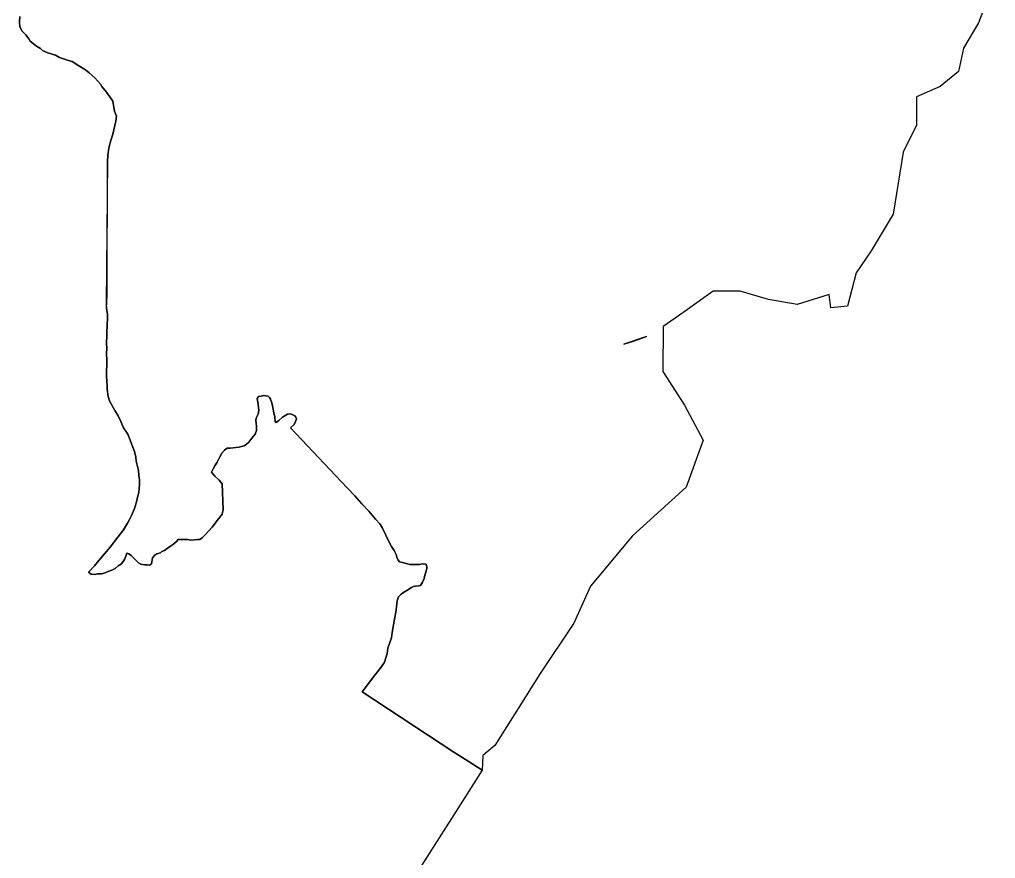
# Model space of a CAD drawing. Header units: inches. Extents: x 33.9 to 41.9, y -4.8 to 5.4.
# Drawn here: x 39.5626 to 39.7431, y -4.173 to -4.0179 of the extents above; entities that cross this region are included whole.
import ezdxf

# ---------------------------------------------------------------- set-up
doc = ezdxf.new("R2010")
doc.units = ezdxf.units.IN
doc.header["$MEASUREMENT"] = 0
doc.layers.add('Counties', color=7, linetype='Continuous')

msp = doc.modelspace()

# ---------------------------------------------------------------- linework, layer by layer
at = {"layer": 'Counties'}
for points in [[(39.74314, -4.01014), (39.74003, -4.01851), (39.73724, -4.02316), (39.73631, -4.0275), (39.73289, -4.03029), (39.72854, -4.03215), (39.72854, -4.03742), (39.72605, -4.04238), (39.72419, -4.05384), (39.72015, -4.06066), (39.71735, -4.06469), (39.7158, -4.07089), (39.71269, -4.0712), (39.71238, -4.06872), (39.70647, -4.07058), (39.70119, -4.06965), (39.69591, -4.0681), (39.69093, -4.0681), (39.68534, -4.07213), (39.6817, -4.07467), (39.68161, -4.08298), (39.68565, -4.08918), (39.68907, -4.09569), (39.68596, -4.10437), (39.67602, -4.11336), (39.66825, -4.12266), (39.66514, -4.12948), (39.65892, -4.13878), (39.65489, -4.14529), (39.65053, -4.15211), (39.64836, -4.15397), (39.64821, -4.1567), (39.6456, -4.15503), (39.64297, -4.15338), (39.62599, -4.14219), (39.62833, -4.13913), (39.62955, -4.13761), (39.63013, -4.13671), (39.63061, -4.13509), (39.63077, -4.13411), (39.63141, -4.13223), (39.63157, -4.13121), (39.63199, -4.12876), (39.63221, -4.12746), (39.63234, -4.1265), (39.6325, -4.12539), (39.63276, -4.12463), (39.63321, -4.12412), (39.63365, -4.12383), (39.63426, -4.12345), (39.63513, -4.12291), (39.63551, -4.12272), (39.6359, -4.12265), (39.63651, -4.12259), (39.6368, -4.12256), (39.63718, -4.12195), (39.63747, -4.12125), (39.6376, -4.12065), (39.63776, -4.12008), (39.63798, -4.11938), (39.63798, -4.11915), (39.63785, -4.11858), (39.63715, -4.11855), (39.63664, -4.11864), (39.63622, -4.11864), (39.63596, -4.11868), (39.63539, -4.11868), (39.63484, -4.11868), (39.63439, -4.11855), (39.63414, -4.11849), (39.63324, -4.11823), (39.63289, -4.11814), (39.63266, -4.11785), (39.63244, -4.11728), (39.63228, -4.11683), (39.63193, -4.11607), (39.63141, -4.1153), (39.631, -4.11451), (39.62972, -4.11184), (39.62927, -4.11114), (39.6285, -4.11025), (39.62725, -4.10878), (39.62594, -4.10745), (39.62466, -4.10598), (39.62328, -4.10455), (39.62212, -4.10328), (39.61277, -4.09335), (39.61341, -4.09275), (39.6137, -4.09221), (39.61389, -4.0917), (39.61376, -4.09141), (39.61357, -4.09113), (39.61319, -4.091), (39.61274, -4.09078), (39.61219, -4.09084), (39.61158, -4.09122), (39.6112, -4.09148), (39.61059, -4.09205), (39.61011, -4.0924), (39.60992, -4.09224), (39.60989, -4.09141), (39.60969, -4.09059), (39.6095, -4.0896), (39.60931, -4.08877), (39.60905, -4.08807), (39.60889, -4.08776), (39.60861, -4.08753), (39.60822, -4.08747), (39.60784, -4.0874), (39.60736, -4.0875), (39.60681, -4.08756), (39.60659, -4.08798), (39.60678, -4.08903), (39.60687, -4.08966), (39.60691, -4.09004), (39.60687, -4.09062), (39.60668, -4.09109), (39.60642, -4.09157), (39.60633, -4.09202), (39.60642, -4.09249), (39.60646, -4.09307), (39.60649, -4.09389), (39.6062, -4.09456), (39.60562, -4.09526), (39.60508, -4.09606), (39.6046, -4.09641), (39.60418, -4.09669), (39.6037, -4.09685), (39.60328, -4.09695), (39.60264, -4.09701), (39.60216, -4.09708), (39.60162, -4.09711), (39.60107, -4.09717), (39.60053, -4.09749), (39.60005, -4.09809), (39.59963, -4.09886), (39.59918, -4.09975), (39.59879, -4.10042), (39.59838, -4.10108), (39.59815, -4.10156), (39.59876, -4.10232), (39.59956, -4.10306), (39.60011, -4.10372), (39.6003, -4.1085), (39.60011, -4.10932), (39.59943, -4.11021), (39.59828, -4.11174), (39.597, -4.11317), (39.59642, -4.11371), (39.59597, -4.11406), (39.59555, -4.11406), (39.59433, -4.11413), (39.59369, -4.11406), (39.59244, -4.114), (39.59199, -4.11406), (39.59167, -4.11438), (39.59116, -4.11483), (39.59052, -4.1153), (39.59001, -4.11562), (39.58943, -4.11607), (39.58898, -4.11626), (39.58869, -4.11648), (39.58805, -4.11667), (39.58767, -4.11693), (39.58725, -4.11744), (39.58715, -4.11782), (39.58706, -4.11855), (39.5867, -4.11877), (39.58626, -4.11874), (39.58574, -4.11871), (39.58507, -4.11858), (39.58465, -4.11836), (39.58424, -4.11794), (39.58363, -4.11737), (39.58331, -4.11699), (39.58286, -4.11667), (39.58248, -4.11654), (39.58231, -4.11712), (39.58203, -4.11772), (39.58148, -4.11855), (39.58091, -4.1189), (39.58033, -4.11938), (39.57972, -4.11973), (39.57914, -4.11989), (39.57847, -4.1202), (39.57783, -4.12039), (39.57709, -4.12039), (39.57661, -4.12049), (39.57591, -4.12043), (39.57539, -4.12008), (39.57648, -4.11887), (39.57732, -4.11794), (39.57837, -4.11667), (39.57943, -4.11543), (39.58084, -4.11359), (39.5819, -4.11225), (39.58261, -4.11104), (39.58296, -4.11034), (39.58334, -4.10961), (39.58392, -4.10831), (39.58427, -4.10706), (39.58453, -4.10595), (39.58472, -4.10531), (39.58485, -4.10388), (39.58482, -4.10299), (39.58469, -4.1022), (39.58463, -4.10127), (39.58424, -4.09956), (39.58418, -4.09879), (39.58389, -4.09778), (39.58316, -4.09583), (39.58274, -4.09469), (39.58245, -4.09418), (39.58188, -4.09339), (39.5814, -4.09218), (39.58082, -4.09106), (39.58027, -4.09017), (39.57967, -4.08906), (39.57931, -4.08839), (39.57903, -4.0876), (39.57887, -4.08626), (39.57883, -4.08559), (39.57877, -4.08467), (39.57874, -4.0839), (39.57871, -4.0827), (39.5788, -4.08184), (39.57877, -4.08076), (39.57871, -4.07974), (39.5788, -4.07846), (39.57874, -4.07799), (39.57887, -4.07414), (39.57893, -4.07328), (39.5789, -4.07242), (39.57874, -4.07128), (39.57887, -4.06883), (39.57891, -4.04388), (39.57901, -4.04245), (39.5792, -4.04134), (39.57952, -4.04023), (39.57988, -4.03905), (39.58048, -4.0367), (39.58055, -4.03574), (39.5802, -4.03485), (39.57997, -4.03342), (39.57988, -4.03297), (39.57936, -4.03218), (39.57872, -4.03129), (39.57789, -4.03027), (39.57767, -4.02989), (39.57655, -4.02865), (39.57555, -4.02776), (39.57485, -4.02718), (39.57363, -4.02645), (39.57235, -4.02565), (39.57171, -4.02546), (39.57004, -4.02492), (39.5693, -4.02448), (39.56786, -4.02403), (39.56687, -4.02359), (39.56655, -4.02321), (39.56575, -4.02282), (39.56463, -4.02187), (39.56437, -4.02142), (39.56379, -4.02069), (39.56315, -4.02002), (39.5627, -4.01923), (39.56264, -4.01837), (39.5627, -4.01729)], [(39.74314, -4.01014), (39.74003, -4.01851), (39.73724, -4.02316), (39.73631, -4.0275), (39.73289, -4.03029), (39.72854, -4.03215), (39.72854, -4.03742), (39.72605, -4.04238), (39.72419, -4.05384), (39.72015, -4.06066), (39.71735, -4.06469), (39.7158, -4.07089), (39.71269, -4.0712), (39.71238, -4.06872), (39.70647, -4.07058), (39.70119, -4.06965), (39.69591, -4.0681), (39.69093, -4.0681), (39.68534, -4.07213), (39.6817, -4.07467), (39.68161, -4.08298), (39.68565, -4.08918), (39.68907, -4.09569), (39.68596, -4.10437), (39.67602, -4.11336), (39.66825, -4.12266), (39.66514, -4.12948), (39.65892, -4.13878), (39.65489, -4.14529), (39.65053, -4.15211), (39.64836, -4.15397), (39.64821, -4.1567), (39.6456, -4.15503), (39.64297, -4.15338), (39.62599, -4.14219), (39.62833, -4.13913), (39.62955, -4.13761), (39.63013, -4.13671), (39.63061, -4.13509), (39.63077, -4.13411), (39.63141, -4.13223), (39.63157, -4.13121), (39.63199, -4.12876), (39.63221, -4.12746), (39.63234, -4.1265), (39.6325, -4.12539), (39.63276, -4.12463), (39.63321, -4.12412), (39.63365, -4.12383), (39.63426, -4.12345), (39.63513, -4.12291), (39.63551, -4.12272), (39.6359, -4.12265), (39.63651, -4.12259), (39.6368, -4.12256), (39.63718, -4.12195), (39.63747, -4.12125), (39.6376, -4.12065), (39.63776, -4.12008), (39.63798, -4.11938), (39.63798, -4.11915), (39.63785, -4.11858), (39.63715, -4.11855), (39.63664, -4.11864), (39.63622, -4.11864), (39.63596, -4.11868), (39.63539, -4.11868), (39.63484, -4.11868), (39.63439, -4.11855), (39.63414, -4.11849), (39.63324, -4.11823), (39.63289, -4.11814), (39.63266, -4.11785), (39.63244, -4.11728), (39.63228, -4.11683), (39.63193, -4.11607), (39.63141, -4.1153), (39.631, -4.11451), (39.62972, -4.11184), (39.62927, -4.11114), (39.6285, -4.11025), (39.62725, -4.10878), (39.62594, -4.10745), (39.62466, -4.10598), (39.62328, -4.10455), (39.62212, -4.10328), (39.61277, -4.09335), (39.61341, -4.09275), (39.6137, -4.09221), (39.61389, -4.0917), (39.61376, -4.09141), (39.61357, -4.09113), (39.61319, -4.091), (39.61274, -4.09078), (39.61219, -4.09084), (39.61158, -4.09122), (39.6112, -4.09148), (39.61059, -4.09205), (39.61011, -4.0924), (39.60992, -4.09224), (39.60989, -4.09141), (39.60969, -4.09059), (39.6095, -4.0896), (39.60931, -4.08877), (39.60905, -4.08807), (39.60889, -4.08776), (39.60861, -4.08753), (39.60822, -4.08747), (39.60784, -4.0874), (39.60736, -4.0875), (39.60681, -4.08756), (39.60659, -4.08798), (39.60678, -4.08903), (39.60687, -4.08966), (39.60691, -4.09004), (39.60687, -4.09062), (39.60668, -4.09109), (39.60642, -4.09157), (39.60633, -4.09202), (39.60642, -4.09249), (39.60646, -4.09307), (39.60649, -4.09389), (39.6062, -4.09456), (39.60562, -4.09526), (39.60508, -4.09606), (39.6046, -4.09641), (39.60418, -4.09669), (39.6037, -4.09685), (39.60328, -4.09695), (39.60264, -4.09701), (39.60216, -4.09708), (39.60162, -4.09711), (39.60107, -4.09717), (39.60053, -4.09749), (39.60005, -4.09809), (39.59963, -4.09886), (39.59918, -4.09975), (39.59879, -4.10042), (39.59838, -4.10108), (39.59815, -4.10156), (39.59876, -4.10232), (39.59956, -4.10306), (39.60011, -4.10372), (39.6003, -4.1085), (39.60011, -4.10932), (39.59943, -4.11021), (39.59828, -4.11174), (39.597, -4.11317), (39.59642, -4.11371), (39.59597, -4.11406), (39.59555, -4.11406), (39.59433, -4.11413), (39.59369, -4.11406), (39.59244, -4.114), (39.59199, -4.11406), (39.59167, -4.11438), (39.59116, -4.11483), (39.59052, -4.1153), (39.59001, -4.11562), (39.58943, -4.11607), (39.58898, -4.11626), (39.58869, -4.11648), (39.58805, -4.11667), (39.58767, -4.11693), (39.58725, -4.11744), (39.58715, -4.11782), (39.58706, -4.11855), (39.5867, -4.11877), (39.58626, -4.11874), (39.58574, -4.11871), (39.58507, -4.11858), (39.58465, -4.11836), (39.58424, -4.11794), (39.58363, -4.11737), (39.58331, -4.11699), (39.58286, -4.11667), (39.58248, -4.11654), (39.58231, -4.11712), (39.58203, -4.11772), (39.58148, -4.11855), (39.58091, -4.1189), (39.58033, -4.11938), (39.57972, -4.11973), (39.57914, -4.11989), (39.57847, -4.1202), (39.57783, -4.12039), (39.57709, -4.12039), (39.57661, -4.12049), (39.57591, -4.12043), (39.57539, -4.12008), (39.57648, -4.11887), (39.57732, -4.11794), (39.57837, -4.11667), (39.57943, -4.11543), (39.58084, -4.11359), (39.5819, -4.11225), (39.58261, -4.11104), (39.58296, -4.11034), (39.58334, -4.10961), (39.58392, -4.10831), (39.58427, -4.10706), (39.58453, -4.10595), (39.58472, -4.10531), (39.58485, -4.10388), (39.58482, -4.10299), (39.58469, -4.1022), (39.58463, -4.10127), (39.58424, -4.09956), (39.58418, -4.09879), (39.58389, -4.09778), (39.58316, -4.09583), (39.58274, -4.09469), (39.58245, -4.09418), (39.58188, -4.09339), (39.5814, -4.09218), (39.58082, -4.09106), (39.58027, -4.09017), (39.57967, -4.08906), (39.57931, -4.08839), (39.57903, -4.0876), (39.57887, -4.08626), (39.57883, -4.08559), (39.57877, -4.08467), (39.57874, -4.0839), (39.57871, -4.0827), (39.5788, -4.08184), (39.57877, -4.08076), (39.57871, -4.07974), (39.5788, -4.07846), (39.57874, -4.07799), (39.57887, -4.07414), (39.57893, -4.07328), (39.5789, -4.07242), (39.57874, -4.07128), (39.57887, -4.06883), (39.57891, -4.04388), (39.57901, -4.04245), (39.5792, -4.04134), (39.57952, -4.04023), (39.57988, -4.03905), (39.58048, -4.0367), (39.58055, -4.03574), (39.5802, -4.03485), (39.57997, -4.03342), (39.57988, -4.03297), (39.57936, -4.03218), (39.57872, -4.03129), (39.57789, -4.03027), (39.57767, -4.02989), (39.57655, -4.02865), (39.57555, -4.02776), (39.57485, -4.02718), (39.57363, -4.02645), (39.57235, -4.02565), (39.57171, -4.02546), (39.57004, -4.02492), (39.5693, -4.02448), (39.56786, -4.02403), (39.56687, -4.02359), (39.56655, -4.02321), (39.56575, -4.02282), (39.56463, -4.02187), (39.56437, -4.02142), (39.56379, -4.02069), (39.56315, -4.02002), (39.5627, -4.01923), (39.56264, -4.01837), (39.5627, -4.01729)], [(39.5627, -4.01729), (39.56264, -4.01837), (39.5627, -4.01923), (39.56315, -4.02002), (39.56379, -4.02069), (39.56437, -4.02142), (39.56463, -4.02187), (39.56575, -4.02282), (39.56655, -4.02321), (39.56687, -4.02359), (39.56786, -4.02403), (39.5693, -4.02448), (39.57004, -4.02492), (39.57171, -4.02546), (39.57235, -4.02565), (39.57363, -4.02645), (39.57485, -4.02718), (39.57555, -4.02776), (39.57655, -4.02865), (39.57767, -4.02989), (39.57789, -4.03027), (39.57872, -4.03129), (39.57936, -4.03218), (39.57988, -4.03297), (39.57997, -4.03342), (39.5802, -4.03485), (39.58055, -4.03574), (39.58048, -4.0367), (39.57988, -4.03905), (39.57952, -4.04023), (39.5792, -4.04134), (39.57901, -4.04245), (39.57891, -4.04388), (39.57869, -4.07054), (39.57874, -4.07128), (39.5789, -4.07242), (39.57893, -4.07328), (39.57887, -4.07414), (39.57874, -4.07799), (39.5788, -4.07846), (39.57871, -4.07974), (39.57877, -4.08076), (39.5788, -4.08184), (39.57871, -4.0827), (39.57874, -4.0839), (39.57877, -4.08467), (39.57883, -4.08559), (39.57887, -4.08626), (39.57903, -4.0876), (39.57931, -4.08839), (39.57967, -4.08906), (39.58027, -4.09017), (39.58082, -4.09106), (39.5814, -4.09218), (39.58188, -4.09339), (39.58245, -4.09418), (39.58274, -4.09469), (39.58316, -4.09583), (39.58389, -4.09778), (39.58418, -4.09879), (39.58424, -4.09956), (39.58463, -4.10127), (39.58469, -4.1022), (39.58482, -4.10299), (39.58485, -4.10388), (39.58472, -4.10531), (39.58453, -4.10595), (39.58427, -4.10706), (39.58392, -4.10831), (39.58334, -4.10961), (39.58296, -4.11034), (39.58261, -4.11104), (39.5819, -4.11225), (39.58084, -4.11359), (39.57943, -4.11543), (39.57837, -4.11667), (39.57732, -4.11794), (39.57648, -4.11887), (39.57539, -4.12008), (39.57591, -4.12043), (39.57661, -4.12049), (39.57709, -4.12039), (39.57783, -4.12039), (39.57847, -4.1202), (39.57914, -4.11989), (39.57972, -4.11973), (39.58033, -4.11938), (39.58091, -4.1189), (39.58148, -4.11855), (39.58203, -4.11772), (39.58231, -4.11712), (39.58248, -4.11654), (39.58286, -4.11667), (39.58331, -4.11699), (39.58363, -4.11737), (39.58424, -4.11794), (39.58465, -4.11836), (39.58507, -4.11858), (39.58574, -4.11871), (39.58626, -4.11874), (39.5867, -4.11877), (39.58706, -4.11855), (39.58715, -4.11782), (39.58725, -4.11744), (39.58767, -4.11693), (39.58805, -4.11667), (39.58869, -4.11648), (39.58898, -4.11626), (39.58943, -4.11607), (39.59001, -4.11562), (39.59052, -4.1153), (39.59116, -4.11483), (39.59167, -4.11438), (39.59199, -4.11406), (39.59244, -4.114), (39.59369, -4.11406), (39.59433, -4.11413), (39.59555, -4.11406), (39.59597, -4.11406), (39.59642, -4.11371), (39.597, -4.11317), (39.59828, -4.11174), (39.59943, -4.11021), (39.60011, -4.10932), (39.6003, -4.1085), (39.60011, -4.10372), (39.59956, -4.10306), (39.59876, -4.10232), (39.59815, -4.10156), (39.59838, -4.10108), (39.59879, -4.10042), (39.59918, -4.09975), (39.59963, -4.09886), (39.60005, -4.09809), (39.60053, -4.09749), (39.60107, -4.09717), (39.60162, -4.09711), (39.60216, -4.09708), (39.60264, -4.09701), (39.60328, -4.09695), (39.6037, -4.09685), (39.60418, -4.09669), (39.6046, -4.09641), (39.60508, -4.09606), (39.60562, -4.09526), (39.6062, -4.09456), (39.60649, -4.09389), (39.60646, -4.09307), (39.60642, -4.09249), (39.60633, -4.09202), (39.60642, -4.09157), (39.60668, -4.09109), (39.60687, -4.09062), (39.60691, -4.09004), (39.60687, -4.08966), (39.60678, -4.08903), (39.60659, -4.08798), (39.60681, -4.08756), (39.60736, -4.0875), (39.60784, -4.0874), (39.60822, -4.08747), (39.60861, -4.08753), (39.60889, -4.08776), (39.60905, -4.08807), (39.60931, -4.08877), (39.6095, -4.0896), (39.60969, -4.09059), (39.60989, -4.09141), (39.60992, -4.09224), (39.61011, -4.0924), (39.61059, -4.09205), (39.6112, -4.09148), (39.61158, -4.09122), (39.61219, -4.09084), (39.61274, -4.09078), (39.61319, -4.091), (39.61357, -4.09113), (39.61376, -4.09141), (39.61389, -4.0917), (39.6137, -4.09221), (39.61341, -4.09275), (39.61277, -4.09335), (39.62212, -4.10328), (39.62328, -4.10455), (39.62466, -4.10598), (39.62594, -4.10745), (39.62725, -4.10878), (39.6285, -4.11025), (39.62927, -4.11114), (39.62972, -4.11184), (39.631, -4.11451), (39.63141, -4.1153), (39.63193, -4.11607), (39.63228, -4.11683), (39.63244, -4.11728), (39.63266, -4.11785), (39.63289, -4.11814), (39.63324, -4.11823), (39.63414, -4.11849), (39.63439, -4.11855), (39.63484, -4.11868), (39.63539, -4.11868), (39.63596, -4.11868), (39.63622, -4.11864), (39.63664, -4.11864), (39.63715, -4.11855), (39.63785, -4.11858), (39.63798, -4.11915), (39.63798, -4.11938), (39.63776, -4.12008), (39.6376, -4.12065), (39.63747, -4.12125), (39.63718, -4.12195), (39.6368, -4.12256), (39.63651, -4.12259), (39.6359, -4.12265), (39.63551, -4.12272), (39.63513, -4.12291), (39.63426, -4.12345), (39.63365, -4.12383), (39.63321, -4.12412), (39.63276, -4.12463), (39.6325, -4.12539), (39.63234, -4.1265), (39.63221, -4.12746), (39.63199, -4.12876), (39.63157, -4.13121), (39.63141, -4.13223), (39.63077, -4.13411), (39.63061, -4.13509), (39.63013, -4.13671), (39.62955, -4.13761), (39.62833, -4.13913), (39.62599, -4.14219), (39.64297, -4.15338), (39.6456, -4.15503), (39.64821, -4.1567), (39.64296, -4.16495), (39.63654, -4.17501)], [(39.5627, -4.01729), (39.56264, -4.01837), (39.5627, -4.01923), (39.56315, -4.02002), (39.56379, -4.02069), (39.56437, -4.02142), (39.56463, -4.02187), (39.56575, -4.02282), (39.56655, -4.02321), (39.56687, -4.02359), (39.56786, -4.02403), (39.5693, -4.02448), (39.57004, -4.02492), (39.57171, -4.02546), (39.57235, -4.02565), (39.57363, -4.02645), (39.57485, -4.02718), (39.57555, -4.02776), (39.57655, -4.02865), (39.57767, -4.02989), (39.57789, -4.03027), (39.57872, -4.03129), (39.57936, -4.03218), (39.57988, -4.03297), (39.57997, -4.03342), (39.5802, -4.03485), (39.58055, -4.03574), (39.58048, -4.0367), (39.57988, -4.03905), (39.57952, -4.04023), (39.5792, -4.04134), (39.57901, -4.04245), (39.57891, -4.04388), (39.57869, -4.07054), (39.57874, -4.07128), (39.5789, -4.07242), (39.57893, -4.07328), (39.57887, -4.07414), (39.57874, -4.07799), (39.5788, -4.07846), (39.57871, -4.07974), (39.57877, -4.08076), (39.5788, -4.08184), (39.57871, -4.0827), (39.57874, -4.0839), (39.57877, -4.08467), (39.57883, -4.08559), (39.57887, -4.08626), (39.57903, -4.0876), (39.57931, -4.08839), (39.57967, -4.08906), (39.58027, -4.09017), (39.58082, -4.09106), (39.5814, -4.09218), (39.58188, -4.09339), (39.58245, -4.09418), (39.58274, -4.09469), (39.58316, -4.09583), (39.58389, -4.09778), (39.58418, -4.09879), (39.58424, -4.09956), (39.58463, -4.10127), (39.58469, -4.1022), (39.58482, -4.10299), (39.58485, -4.10388), (39.58472, -4.10531), (39.58453, -4.10595), (39.58427, -4.10706), (39.58392, -4.10831), (39.58334, -4.10961), (39.58296, -4.11034), (39.58261, -4.11104), (39.5819, -4.11225), (39.58084, -4.11359), (39.57943, -4.11543), (39.57837, -4.11667), (39.57732, -4.11794), (39.57648, -4.11887), (39.57539, -4.12008), (39.57591, -4.12043), (39.57661, -4.12049), (39.57709, -4.12039), (39.57783, -4.12039), (39.57847, -4.1202), (39.57914, -4.11989), (39.57972, -4.11973), (39.58033, -4.11938), (39.58091, -4.1189), (39.58148, -4.11855), (39.58203, -4.11772), (39.58231, -4.11712), (39.58248, -4.11654), (39.58286, -4.11667), (39.58331, -4.11699), (39.58363, -4.11737), (39.58424, -4.11794), (39.58465, -4.11836), (39.58507, -4.11858), (39.58574, -4.11871), (39.58626, -4.11874), (39.5867, -4.11877), (39.58706, -4.11855), (39.58715, -4.11782), (39.58725, -4.11744), (39.58767, -4.11693), (39.58805, -4.11667), (39.58869, -4.11648), (39.58898, -4.11626), (39.58943, -4.11607), (39.59001, -4.11562), (39.59052, -4.1153), (39.59116, -4.11483), (39.59167, -4.11438), (39.59199, -4.11406), (39.59244, -4.114), (39.59369, -4.11406), (39.59433, -4.11413), (39.59555, -4.11406), (39.59597, -4.11406), (39.59642, -4.11371), (39.597, -4.11317), (39.59828, -4.11174), (39.59943, -4.11021), (39.60011, -4.10932), (39.6003, -4.1085), (39.60011, -4.10372), (39.59956, -4.10306), (39.59876, -4.10232), (39.59815, -4.10156), (39.59838, -4.10108), (39.59879, -4.10042), (39.59918, -4.09975), (39.59963, -4.09886), (39.60005, -4.09809), (39.60053, -4.09749), (39.60107, -4.09717), (39.60162, -4.09711), (39.60216, -4.09708), (39.60264, -4.09701), (39.60328, -4.09695), (39.6037, -4.09685), (39.60418, -4.09669), (39.6046, -4.09641), (39.60508, -4.09606), (39.60562, -4.09526), (39.6062, -4.09456), (39.60649, -4.09389), (39.60646, -4.09307), (39.60642, -4.09249), (39.60633, -4.09202), (39.60642, -4.09157), (39.60668, -4.09109), (39.60687, -4.09062), (39.60691, -4.09004), (39.60687, -4.08966), (39.60678, -4.08903), (39.60659, -4.08798), (39.60681, -4.08756), (39.60736, -4.0875), (39.60784, -4.0874), (39.60822, -4.08747), (39.60861, -4.08753), (39.60889, -4.08776), (39.60905, -4.08807), (39.60931, -4.08877), (39.6095, -4.0896), (39.60969, -4.09059), (39.60989, -4.09141), (39.60992, -4.09224), (39.61011, -4.0924), (39.61059, -4.09205), (39.6112, -4.09148), (39.61158, -4.09122), (39.61219, -4.09084), (39.61274, -4.09078), (39.61319, -4.091), (39.61357, -4.09113), (39.61376, -4.09141), (39.61389, -4.0917), (39.6137, -4.09221), (39.61341, -4.09275), (39.61277, -4.09335), (39.62212, -4.10328), (39.62328, -4.10455), (39.62466, -4.10598), (39.62594, -4.10745), (39.62725, -4.10878), (39.6285, -4.11025), (39.62927, -4.11114), (39.62972, -4.11184), (39.631, -4.11451), (39.63141, -4.1153), (39.63193, -4.11607), (39.63228, -4.11683), (39.63244, -4.11728), (39.63266, -4.11785), (39.63289, -4.11814), (39.63324, -4.11823), (39.63414, -4.11849), (39.63439, -4.11855), (39.63484, -4.11868), (39.63539, -4.11868), (39.63596, -4.11868), (39.63622, -4.11864), (39.63664, -4.11864), (39.63715, -4.11855), (39.63785, -4.11858), (39.63798, -4.11915), (39.63798, -4.11938), (39.63776, -4.12008), (39.6376, -4.12065), (39.63747, -4.12125), (39.63718, -4.12195), (39.6368, -4.12256), (39.63651, -4.12259), (39.6359, -4.12265), (39.63551, -4.12272), (39.63513, -4.12291), (39.63426, -4.12345), (39.63365, -4.12383), (39.63321, -4.12412), (39.63276, -4.12463), (39.6325, -4.12539), (39.63234, -4.1265), (39.63221, -4.12746), (39.63199, -4.12876), (39.63157, -4.13121), (39.63141, -4.13223), (39.63077, -4.13411), (39.63061, -4.13509), (39.63013, -4.13671), (39.62955, -4.13761), (39.62833, -4.13913), (39.62599, -4.14219), (39.64297, -4.15338), (39.6456, -4.15503), (39.64821, -4.1567), (39.64296, -4.16495), (39.63654, -4.17501)]]:
    msp.add_lwpolyline(points, dxfattribs=at)
msp.add_lwpolyline([(39.6786, -4.0765), (39.67442, -4.07792), (39.67601, -4.07739)], close=True, dxfattribs=at)
msp.add_lwpolyline([(39.6786, -4.0765), (39.67442, -4.07792), (39.67601, -4.07739)], close=True, dxfattribs=at)

doc.saveas('drawing.dxf')
